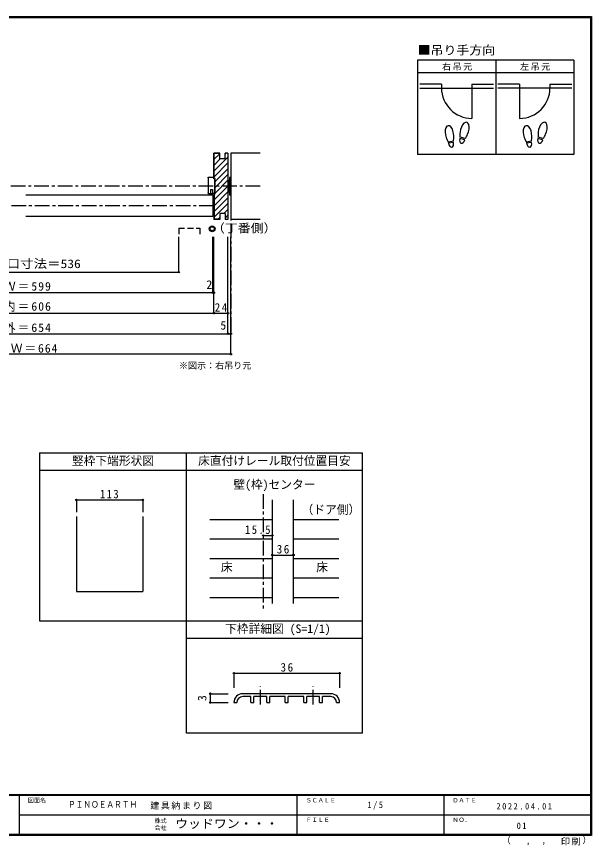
# Model space of a CAD drawing. Units: millimetres, scale not verified, with parts at other scales. Extents: x -973 to 977, y -718 to 696.
# Drawn here: x -3 to 977, y -718 to 696 of the extents above; entities that cross this region are included whole.
import ezdxf
from ezdxf.enums import TextEntityAlignment as Align

# ---------------------------------------------------------------- set-up
doc = ezdxf.new("R2010")
doc.units = ezdxf.units.MM
doc.header["$LTSCALE"] = 5
doc.header["$PDMODE"] = 32
doc.header["$PDSIZE"] = 2.5
doc.linetypes.add('CHAIN1', pattern=[8, 5, -1, 1, -1])
doc.linetypes.add('DASHED2', pattern=[3, 2, -1])
for name, color, linetype in [('0-0_補助線', 7, 'Continuous'), ('0-1_通り芯', 4, 'CHAIN1'), ('0-3_仕上げ', 7, 'Continuous'), ('0-4_枠', 4, 'Continuous'), ('0-6_扉', 6, 'Continuous'), ('0-7_金物', 7, 'Continuous'), ('0-8_戸当り', 3, 'Continuous'), ('0-A_文字', 3, 'Continuous'), ('0-B_寸法', 7, 'Continuous'), ('7-1_通り芯', 4, 'CHAIN1'), ('7-7_金物', 7, 'Continuous'), ('7-B_寸法', 4, 'Continuous'), ('F-0_補助線', 7, 'Continuous'), ('F-1_枠', 6, 'Continuous'), ('F-A_文字', 7, 'Continuous')]:
    doc.layers.add(name, color=color, linetype=linetype)
doc.styles.add('ＭＳ ゴシック', font='')
doc.styles.get('ＭＳ ゴシック').set_extended_font_data('MS Gothic')

# ---------------------------------------------------------------- blocks, each defined once
blk = doc.blocks.new('02')
at = {"layer": '0-0_補助線'}
for p, q in [((-4.998, -10.239), (-4.998, 14.761)), ((5.802, 17.761), (-3.198, 17.761)), ((6.802, 16.761), (6.802, -9.239)), ((-4.998, -10.239), (-0.698, -10.239)), ((2.702, -3.239), (2.702, -10.239)), ((5.802, -10.239), (2.702, -10.239)), ((5.002, -10.239), (4.402, -10.839))]:
    blk.add_line(p, q, dxfattribs=at)
for points in [[(-4.998, 14.761), (-3.198, 14.761), (-3.198, 17.761)], [(-3.469, -10.239), (-2.869, -10.839), (4.402, -10.839)], [(2.702, -3.239), (-0.698, -3.239), (-0.698, -10.239)]]:
    blk.add_lwpolyline(points, dxfattribs=at)
for centre, start, end in [((5.802, 16.761), 0, 90), ((5.802, -9.239), 270, 0)]:
    blk.add_arc(centre, 1, start, end, dxfattribs=at)

msp = doc.modelspace()

# ---------------------------------------------------------------- linework, layer by layer
at = {"layer": '0-0_補助線', "color": 3}
for p, q in [((333.506, 419.491), (333.506, 463)), ((343.506, 462.5), (334.006, 462.5)), ((334.006, 419.491), (334.006, 462.5)), ((357.506, 463), (352.506, 463)), ((352.506, 453), (352.506, 463)), ((357.506, 463), (357.506, 350)), ((335.507, 419.491), (333.506, 419.491)), ((335.507, 393.491), (335.507, 419.491)), ((333.506, 393.491), (335.507, 393.491)), ((333.506, 393.491), (333.506, 350)), ((334.006, 393.491), (334.006, 350.5)), ((352.506, 360), (352.506, 350)), ((343.506, 350), (333.506, 350)), ((343.506, 350.5), (334.006, 350.5)), ((357.506, 350), (352.506, 350))]:
    msp.add_line(p, q, dxfattribs=at)
at = {"layer": '0-0_補助線', "color": 4}
for p, q in [((334.006, 462.333), (334.173, 462.5)), ((334.006, 452.434), (343.506, 461.934)), ((334.006, 432.635), (357.506, 456.135)), ((334.006, 442.534), (344.472, 453)), ((352.506, 461.034), (354.472, 463)), ((334.006, 422.735), (357.506, 446.235)), ((335.507, 414.337), (357.506, 436.336)), ((335.507, 404.437), (357.506, 426.436)), ((335.507, 394.538), (357.506, 416.537)), ((334.006, 383.137), (357.506, 406.637)), ((334.006, 373.238), (357.506, 396.738)), ((334.006, 363.338), (357.506, 386.838)), ((334.006, 353.439), (357.506, 376.939)), ((350.467, 360), (357.506, 367.039)), ((352.506, 352.14), (357.506, 357.14)), ((340.967, 350.5), (343.506, 353.039)), ((99.291, -128.5), (212.291, -128.5)), ((99.291, -128.5), (99.291, -149.443)), ((212.291, -128.5), (212.291, -149.443))]:
    msp.add_line(p, q, dxfattribs=at)
at = {"layer": '0-0_補助線'}
for p, q in [((362.506, 463), (362.506, 350)), ((358.006, 415.5), (357.506, 415.5)), ((358.006, 416.5), (358.006, 396.5)), ((360.006, 416.5), (358.006, 416.5)), ((362.506, 421.5), (360.006, 421.5)), ((360.006, 421.5), (360.006, 391.5)), ((362.506, 421.5), (362.506, 391.5)), ((358.006, 397.5), (357.506, 397.5)), ((360.006, 396.5), (358.006, 396.5)), ((362.506, 391.5), (360.006, 391.5))]:
    msp.add_line(p, q, dxfattribs=at)
at = {"layer": '0-0_補助線', "color": 6}
msp.add_line((331.506, 391), (331.506, 355), dxfattribs=at)
at = {"layer": '0-0_補助線', "color": 3}
for points in [[(352.506, 453), (343.506, 453), (343.506, 463), (333.506, 463)], [(352.506, 360), (343.506, 360), (343.506, 350)]]:
    msp.add_lwpolyline(points, dxfattribs=at)
at = {"layer": '0-0_補助線'}
for p in [(99.291, -128.5), (212.291, -128.5)]:
    msp.add_point(p, dxfattribs=at)
at = {"layer": '0-1_通り芯'}
for p, q in [((362.506, 463), (362.506, 155)), ((412.506, 406.5), (-409.2, 406.5)), ((333.506, 373), (-330.2, 373)), ((417.629, -118.5), (417.629, -315.007))]:
    msp.add_line(p, q, dxfattribs=at)
at = {"layer": '0-3_仕上げ'}
for p, q in [((412.506, 463), (362.506, 463)), ((412.506, 350), (362.506, 350))]:
    msp.add_line(p, q, dxfattribs=at)
at = {"layer": '0-3_仕上げ', "color": 4}
for p, q in [((326.653, -161.801), (433.129, -161.801)), ((469.129, -161.801), (546.653, -161.801)), ((326.653, -195.103), (433.129, -195.103)), ((469.129, -195.103), (546.653, -195.103)), ((326.653, -228.404), (433.129, -228.404)), ((469.129, -228.404), (546.653, -228.404)), ((326.653, -261.706), (433.129, -261.706)), ((469.129, -261.706), (546.653, -261.706)), ((326.653, -295.007), (433.129, -295.007)), ((469.129, -295.007), (546.653, -295.007))]:
    msp.add_line(p, q, dxfattribs=at)
at = {"layer": '0-4_枠', "color": 3}
for p, q in [((433.129, -305.007), (433.129, -128.5)), ((469.129, -305.007), (469.129, -128.5)), ((212.291, -157.07), (212.291, -285.007))]:
    msp.add_line(p, q, dxfattribs=at)
msp.add_lwpolyline([(99.291, -157.07), (99.291, -285.007), (212.291, -285.007)], dxfattribs=at)
at = {"layer": '0-6_扉'}
for p, q in [((331.506, 391), (13.153, 391)), ((331.506, 355), (13.153, 355))]:
    msp.add_line(p, q, dxfattribs=at)
at = {"layer": '0-6_扉', "linetype": 'DASHED2'}
for p, q in [((273.512, 334.908), (273.512, 320)), ((273.512, 334.908), (309.512, 334.908)), ((309.512, 334.908), (309.512, 320))]:
    msp.add_line(p, q, dxfattribs=at)
at = {"layer": '0-7_金物'}
for radius in [5, 3.5]:
    msp.add_circle((330.555, 333.957), radius, dxfattribs=at)
at = {"layer": '0-8_戸当り', "color": 2}
for p, q in [((721.239, 580.308), (684.139, 580.308)), ((721.239, 580.308), (721.239, 574.008)), ((773.039, 580.308), (773.039, 522.208)), ((773.039, 580.308), (810.139, 580.308)), ((854.239, 580.308), (817.139, 580.308)), ((854.239, 580.308), (854.239, 522.208)), ((906.039, 580.308), (906.039, 574.008)), ((906.039, 580.308), (943.139, 580.308)), ((684.139, 574.008), (810.139, 574.008)), ((943.139, 574.008), (817.139, 574.008))]:
    msp.add_line(p, q, dxfattribs=at)
at = {"layer": '0-8_戸当り'}
for p, q in [((741.457, 483.378), (732.811, 481.853)), ((741.822, 481.31), (733.175, 479.785)), ((760.924, 485.706), (752.444, 487.978)), ((761.468, 487.735), (752.987, 490.007)), ((874.457, 483.378), (865.811, 481.853)), ((874.822, 481.31), (866.175, 479.785)), ((893.924, 485.706), (885.444, 487.978)), ((894.468, 487.735), (885.987, 490.007))]:
    msp.add_line(p, q, dxfattribs=at)
at = {"layer": '0-8_戸当り', "color": 2}
for centre, start, end in [((773.039, 574.008), 180, 270), ((854.239, 574.008), 270, 0)]:
    msp.add_arc(centre, 51.8, start, end, dxfattribs=at)
at = {"layer": '0-8_戸当り'}
for centre, major_axis, ratio, start_param, end_param in [((734.795, 495.877), (-2.445, 13.867), 0.5, 4.34059143, 8.22577918), ((760.713, 501.878), (3.644, 13.601), 0.5, 4.34059143, 8.22577918), ((867.795, 495.877), (-2.445, 13.867), 0.5, 4.34059143, 8.22577918), ((893.713, 501.878), (3.644, 13.601), 0.5, 4.34059143, 8.22577918), ((760.609, 501.489), (4.416, 16.48), 0.4, 1.85063327, 2.44287679), ((760.609, 501.489), (4.416, 16.48), 0.4, 3.84030852, 4.43255203), ((893.609, 501.489), (4.416, 16.48), 0.4, 1.85063327, 2.44287679), ((893.609, 501.489), (4.416, 16.48), 0.4, 3.84030852, 4.43255203), ((734.865, 495.481), (-2.963, 16.802), 0.4, 1.85063327, 2.44287679), ((737.498, 480.548), (-1.27, 7.205), 0.6, 1.57079633, 4.71238898), ((734.865, 495.481), (-2.963, 16.802), 0.4, 3.84030852, 4.43255203), ((756.684, 486.842), (1.894, 7.067), 0.6, 1.57079633, 4.71238898), ((867.865, 495.481), (-2.963, 16.802), 0.4, 1.85063327, 2.44287679), ((870.498, 480.548), (-1.27, 7.205), 0.6, 1.57079633, 4.71238898), ((867.865, 495.481), (-2.963, 16.802), 0.4, 3.84030852, 4.43255203), ((889.684, 486.842), (1.894, 7.067), 0.6, 1.57079633, 4.71238898)]:
    msp.add_ellipse(centre, major_axis=major_axis, ratio=ratio, start_param=start_param, end_param=end_param, dxfattribs=at)
at = {"layer": '0-A_文字'}
for p, q in [((946.639, 621.667), (680.639, 621.667)), ((680.639, 621.667), (680.639, 460.667)), ((813.639, 621.667), (813.639, 460.667)), ((946.639, 621.667), (946.639, 460.667)), ((680.639, 600.667), (946.639, 600.667)), ((946.639, 460.667), (680.639, 460.667)), ((36.653, -48.5), (36.653, -335.007)), ((36.653, -48.5), (586.653, -48.5)), ((286.653, -526.5), (286.653, -48.5)), ((586.653, -526.5), (586.653, -48.5)), ((586.653, -78.5), (36.653, -78.5)), ((36.653, -335.007), (586.653, -335.007)), ((586.653, -365.007), (286.653, -365.007)), ((586.653, -526.5), (286.653, -526.5))]:
    msp.add_line(p, q, dxfattribs=at)
at = {"layer": '0-B_寸法', "color": 4}
for p, q in [((273.512, 260), (273.512, 320)), ((331.506, 225), (331.506, 320)), ((333.506, 190), (333.506, 320)), ((357.506, 155), (357.506, 320)), ((362.506, 120), (362.506, 320)), ((-320.2, 260), (273.512, 260)), ((-330.2, 225), (333.506, 225)), ((-354.2, 190), (357.506, 190)), ((-359.2, 155), (362.506, 155)), ((362.506, 120), (-359.2, 120)), ((417.629, -189.274), (433.129, -189.274)), ((433.129, -222.575), (469.129, -222.575))]:
    msp.add_line(p, q, dxfattribs=at)
at = {"layer": '0-B_寸法'}
for p in [(273.512, 260), (331.506, 225), (333.506, 225), (333.506, 190), (357.506, 190), (357.506, 155), (362.506, 155), (362.506, 120), (417.629, -189.274), (433.129, -189.274), (433.129, -222.575), (469.129, -222.575)]:
    msp.add_point(p, dxfattribs=at)
at = {"layer": '7-1_通り芯'}
for p, q in [((412.644, -477.365), (412.644, -446.834)), ((502.644, -477.365), (502.644, -446.834))]:
    msp.add_line(p, q, dxfattribs=at)
at = {"layer": '7-7_金物'}
for p, q in [((532.644, -459.065), (382.644, -459.065)), ((396.644, -464.065), (382.644, -464.065)), ((396.644, -474.065), (396.644, -464.065)), ((423.644, -464.065), (401.644, -464.065)), ((401.644, -474.065), (401.644, -464.065)), ((423.644, -474.065), (423.644, -464.065)), ((455.144, -464.065), (428.644, -464.065)), ((428.644, -474.065), (428.644, -464.065)), ((455.144, -474.065), (455.144, -464.065)), ((486.644, -464.065), (460.144, -464.065)), ((460.144, -474.065), (460.144, -464.065)), ((486.644, -474.065), (486.644, -464.065)), ((513.644, -464.065), (491.644, -464.065)), ((491.644, -474.065), (491.644, -464.065)), ((513.644, -474.065), (513.644, -464.065)), ((532.644, -464.065), (518.644, -464.065)), ((518.644, -474.065), (518.644, -464.065)), ((367.644, -474.065), (372.644, -474.065)), ((396.644, -474.065), (401.644, -474.065)), ((423.644, -474.065), (428.644, -474.065)), ((455.144, -474.065), (460.144, -474.065)), ((486.644, -474.065), (491.644, -474.065)), ((513.644, -474.065), (518.644, -474.065)), ((542.644, -474.065), (547.644, -474.065))]:
    msp.add_line(p, q, dxfattribs=at)
for centre, radius, start, end in [((382.644, -474.065), 15, 90, 180), ((382.644, -474.065), 10, 90, 180), ((532.644, -474.065), 15, 0, 90), ((532.644, -474.065), 10, 0, 90)]:
    msp.add_arc(centre, radius, start, end, dxfattribs=at)
at = {"layer": '7-B_寸法'}
for p, q in [((367.644, -424.065), (367.644, -449.065)), ((367.644, -424.065), (547.644, -424.065)), ((547.644, -424.065), (547.644, -449.065)), ((327.644, -459.065), (357.644, -459.065)), ((327.644, -474.065), (327.644, -459.065)), ((327.644, -474.065), (357.644, -474.065))]:
    msp.add_line(p, q, dxfattribs=at)
at = {"layer": '7-B_寸法', "color": 7}
for p in [(367.644, -424.065), (547.644, -424.065), (327.644, -459.065), (327.644, -474.065)]:
    msp.add_point(p, dxfattribs=at)
at = {"layer": 'F-1_枠'}
for p, q in [((-973.347, 695.833), (976.653, 695.833)), ((-973.347, 695), (976.653, 695)), ((-973.347, 694.167), (976.653, 694.167)), ((974.986, 695.833), (974.986, -700.833)), ((975.82, 695.833), (975.82, -700.833)), ((976.653, 695.833), (976.653, -700.833)), ((976.653, -631.667), (-973.347, -631.667)), ((976.653, -632.5), (-973.347, -632.5)), ((1.653, -632.5), (1.653, -699.167)), ((474.986, -632.5), (474.986, -699.167)), ((724.986, -632.5), (724.986, -699.167)), ((1.653, -665.833), (974.986, -665.834)), ((976.653, -699.167), (-973.347, -699.167)), ((976.653, -700), (-973.347, -700)), ((976.653, -700.833), (-973.347, -700.833))]:
    msp.add_line(p, q, dxfattribs=at)

# ---------------------------------------------------------------- block references
at = {"layer": '0-0_補助線', "xscale": -1}
msp.add_blockref('02', (330.309, 404.23), dxfattribs=at)

# ---------------------------------------------------------------- texts
at = {"layer": '0-0_補助線', "insert": (139.541, -126), "char_height": 14.66, "attachment_point": 7, "style": 'ＭＳ ゴシック'}
msp.add_mtext('\\T1.27;\\W0.9;113', dxfattribs=at)
at = {"layer": '0-A_文字', "color": 7, "style": 'ＭＳ ゴシック', "width": 1.1}
for s, p in [('■吊り手方向', (680.639, 626.667)), ('（丁番側）', (330.188, 323.105))]:
    msp.add_text(s, height=14.66, dxfattribs=at).set_placement(p, align=Align.BOTTOM_LEFT)
at = {"layer": '0-A_文字', "color": 7, "style": 'ＭＳ ゴシック'}
for s, height, p in [('※図示：右吊り元', 11, (274.044, 91.751)), ('竪枠下端形状図', 14.66, (91.653, -73.5)), ('床直付けレール取付位置目安', 14.66, (306.653, -73.5)), ('壁(枠)センター', 14.66, (366.653, -114.091)), ('（ドア側）', 14.66, (482.944, -156.835)), ('床', 14.66, (345.403, -255.055)), ('床', 14.66, (507.903, -255.055)), ('下枠詳細図 (S=1/1)', 14.66, (352.644, -360.007))]:
    msp.add_text(s, height=height, dxfattribs=at).set_placement(p, align=Align.BOTTOM_LEFT)
at = {"layer": '0-A_文字', "color": 7, "char_height": 11, "attachment_point": 7, "style": 'ＭＳ ゴシック'}
for s, insert in [('\\T1.17;右吊元', (722.139, 603.667)), ('\\T1.17;左吊元', (855.139, 603.667))]:
    msp.add_mtext(s, dxfattribs=dict(at, insert=insert))
at = {"layer": '0-B_寸法', "style": 'ＭＳ ゴシック', "width": 1.15}
msp.add_text('有効開口寸法＝536', height=14.66, dxfattribs=at).set_placement((-88.647, 262.5), align=Align.BOTTOM_LEFT)
at = {"layer": '0-B_寸法', "style": 'ＭＳ ゴシック'}
for s, p in [('2', (320.756, 227)), ('5', (344.555, 157.5))]:
    msp.add_text(s, height=14.66, dxfattribs=at).set_placement(p, align=Align.BOTTOM_LEFT)
at = {"layer": '0-B_寸法', "char_height": 14.66, "attachment_point": 7, "style": 'ＭＳ ゴシック'}
for s, insert in [('\\T1.17;ＤＷ＝599', (-47.647, 228.153)), ('\\T1.17;枠内＝606', (-47.647, 192.5)), ('\\T1.27;\\W0.95;24', (334.881, 192.5)), ('\\T1.17;枠外＝654', (-47.647, 156.306)), ('\\T1.16;ＲＯＷ＝664', (-58.897, 122.5)), ('\\T1.28;\\W0.9;15.5', (386.539, -186.774)), ('\\T1.27;\\W0.95;36', (440.504, -220.075))]:
    msp.add_mtext(s, dxfattribs=dict(at, insert=insert))
at = {"layer": '7-B_寸法', "color": 7, "style": 'ＭＳ ゴシック'}
msp.add_text('3', height=14.66, rotation=90, dxfattribs=at).set_placement((325.144, -471.565), align=Align.BOTTOM_LEFT)
at = {"layer": '7-B_寸法', "color": 7, "insert": (447.019, -421.565), "char_height": 14.66, "attachment_point": 7, "style": 'ＭＳ ゴシック'}
msp.add_mtext('\\T1.27;\\W0.95;36', dxfattribs=at)
at = {"layer": 'F-0_補助線', "style": 'ＭＳ ゴシック', "width": 0.85}
msp.add_text('ＰＩＮＯＥＡＲＴＨ', height=11, dxfattribs=at).set_placement((84.986, -656.667), align=Align.BOTTOM_LEFT)
at = {"layer": 'F-0_補助線', "insert": (224.986, -656.667), "char_height": 11, "attachment_point": 7, "style": 'ＭＳ ゴシック'}
msp.add_mtext('\\T1.17;建具納まり図', dxfattribs=at)
at = {"layer": 'F-A_文字', "style": 'ＭＳ ゴシック'}
for s, height, p in [('図面名', 7.331, (16.653, -646.667)), ('ＳＣＡＬＥ', 7.331, (489.986, -646.667)), ('ＤＡＴＥ', 7.331, (739.986, -646.667)), ('株式', 7.331, (232.486, -681.5)), ('ＦＩＬＥ', 7.331, (489.986, -680)), ('ＮＯ．', 7.331, (739.986, -680.001)), ('会社', 7.331, (232.486, -693.5)), ('（', 11, (823.992, -718.052)), ('）', 11, (961.387, -717.355)), (',', 11, (865.199, -718.052)), (',', 11, (891.686, -717.588))]:
    msp.add_text(s, height=height, dxfattribs=at).set_placement(p, align=Align.BOTTOM_LEFT)
at = {"layer": 'F-A_文字', "style": 'ＭＳ ゴシック', "width": 1.1}
msp.add_text('ウッドワン・・・', height=14.66, dxfattribs=at).set_placement((267.486, -692.5), align=Align.BOTTOM_LEFT)
at = {"layer": 'F-A_文字', "char_height": 11, "attachment_point": 7, "style": 'ＭＳ ゴシック'}
for s, insert in [('\\T1.38;\\W0.9;1/5', (594.986, -656.667)), ('\\T1.39;\\W0.85;2022.04.01', (814.986, -656.667)), ('\\T1.36;\\W0.9;01', (849.361, -690.001)), ('\\T1.17;印刷', (924.678, -717.82))]:
    msp.add_mtext(s, dxfattribs=dict(at, insert=insert))

doc.saveas('drawing.dxf')
